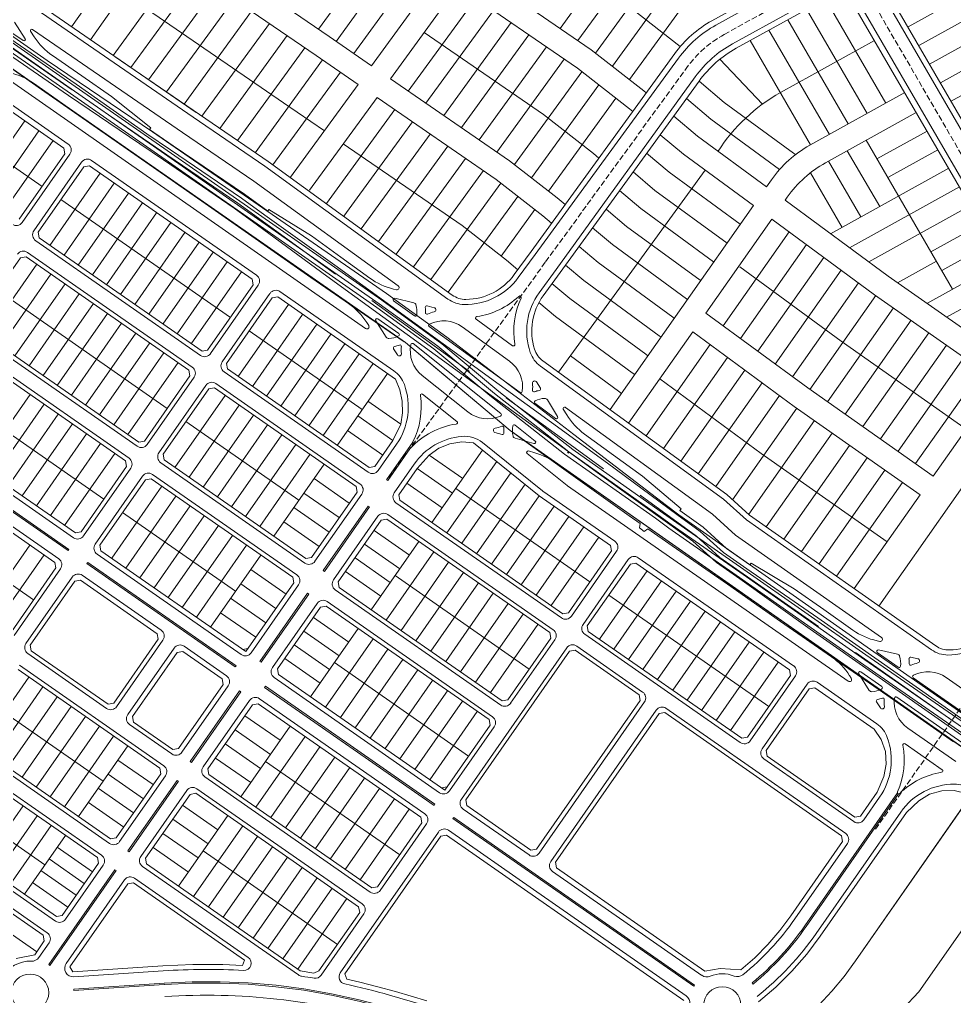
# Model space of a CAD drawing. Header units: metres. Extents: x 3557088 to 3598139, y 7314183 to 7334470.
# Drawn here: x 3575312 to 3575964, y 7324922 to 7325603 of the extents above; entities that cross this region are included whole.
import ezdxf

# ---------------------------------------------------------------- set-up
doc = ezdxf.new("R2010")
doc.units = ezdxf.units.M
doc.linetypes.add('JIS_02_4.0', pattern=[5.5, 4, -1.5])
doc.layers.add('Imagen', color=17, linetype='Continuous', lineweight=0)
doc.layers.add('Imagen_ZonaUrbanizable', color=17, linetype='Continuous', lineweight=0)
doc.layers.add('nuevo', color=7, linetype='Continuous', lineweight=15, true_color=0xf2f2f2)
picture_1 = doc.add_image_def('image1.jpg', size_in_pixel=(4800, 2360))
picture_2 = doc.add_image_def('image2.jpg', size_in_pixel=(4800, 2360))

# ---------------------------------------------------------------- blocks, each defined once
blk = doc.blocks.new('A$C1FCF2399')
at = {"layer": 'nuevo'}
for p, q in [((658.82, 548.32), (8.5, 1001.36)), ((420.69, 684), (337.84, 741.71)), ((423.66, 686.81), (344.24, 742.13)), ((631.07, 558.16), (375.63, 736.11)), ((399.63, 729.16), (420.08, 714.91)), ((405.52, 657.27), (326.75, 712.15)), ((358.49, 652.74), (393.47, 702.96)), ((368.34, 645.88), (403.32, 696.1)), ((378.19, 639.02), (413.17, 689.24)), ((420.69, 684), (421.4, 680.06)), ((389.65, 634.49), (421.4, 680.06)), ((391.64, 632.09), (424.9, 679.85)), ((554.94, 595.35), (440.07, 675.38)), ((399.84, 626.38), (433.11, 674.13)), ((402.78, 625.34), (434.53, 670.92)), ((438.46, 671.62), (434.53, 670.92)), ((551.98, 592.54), (438.46, 671.62)), ((411.01, 616.16), (445.99, 666.38)), ((420.85, 609.3), (455.83, 659.52)), ((536.81, 565.82), (418.65, 648.13)), ((430.7, 602.44), (465.68, 652.66)), ((440.55, 595.58), (475.53, 645.8)), ((450.39, 588.72), (485.37, 638.94)), ((460.24, 581.86), (495.22, 632.08)), ((402.78, 625.34), (403.48, 621.4)), ((517, 542.33), (403.48, 621.4)), ((470.08, 575.01), (505.07, 625.22)), ((515.96, 539.39), (401.09, 619.42)), ((479.93, 568.15), (514.91, 618.36)), ((358.65, 562), (390.4, 607.57)), ((394.34, 608.27), (390.4, 607.57)), ((507.85, 529.2), (394.34, 608.27)), ((510.24, 531.19), (395.37, 611.21)), ((489.78, 561.29), (524.76, 611.5)), ((366.88, 552.82), (401.86, 603.03)), ((499.62, 554.43), (534.61, 604.64)), ((376.72, 545.96), (411.71, 596.17)), ((509.47, 547.57), (544.45, 597.78)), ((386.57, 539.1), (421.55, 589.31)), ((520.93, 543.03), (552.68, 588.6)), ((522.92, 540.64), (556.19, 588.39)), ((551.98, 592.54), (552.68, 588.6)), ((598.76, 589.95), (619.16, 575.62)), ((492.68, 502.47), (374.52, 584.78)), ((396.42, 532.24), (431.4, 582.45)), ((531.13, 534.92), (564.39, 582.67)), ((534.06, 533.88), (565.81, 579.46)), ((569.75, 580.16), (565.81, 579.46)), ((651.94, 522.9), (569.75, 580.16)), ((650.68, 528.66), (571.35, 583.92)), ((406.26, 525.38), (441.25, 575.6)), ((542.29, 524.7), (577.27, 574.92)), ((416.11, 518.52), (451.09, 568.74)), ((552.14, 517.84), (587.12, 568.06)), ((425.96, 511.66), (460.94, 561.88)), ((561.98, 510.99), (596.97, 561.2)), ((631.82, 562.36), (633.19, 560.2)), ((645.46, 552.07), (638.13, 563.61)), ((639.55, 564.97), (654.2, 554.68)), ((471.83, 476.05), (356.96, 556.07)), ((472.87, 478.98), (359.35, 558.06)), ((435.8, 504.8), (470.78, 555.02)), ((628.71, 501.8), (549.94, 556.67)), ((571.83, 504.13), (606.81, 554.34)), ((466.12, 467.84), (351.24, 547.87)), ((445.65, 497.94), (480.63, 548.16)), ((581.68, 497.27), (616.66, 547.48)), ((731.89, 487.01), (658.82, 548.32)), ((664.17, 547.63), (725.29, 498.81)), ((463.72, 465.85), (350.21, 544.93)), ((455.5, 491.08), (490.48, 541.3)), ((517, 542.33), (520.93, 543.03)), ((591.52, 490.41), (626.5, 540.62)), ((653.27, 539.78), (650.52, 544.11)), ((465.34, 484.22), (500.32, 534.44)), ((534.06, 533.88), (534.77, 529.95)), ((601.37, 483.55), (636.35, 533.76)), ((476.8, 479.68), (508.55, 525.26)), ((508.55, 525.26), (507.85, 529.2)), ((632.89, 457.94), (532.37, 527.96)), ((633.51, 461.16), (534.77, 529.95)), ((611.22, 476.69), (646.2, 526.91)), ((670.46, 525.49), (702.3, 500.06)), ((448.55, 439.13), (330.4, 521.44)), ((478.79, 477.29), (511.49, 524.22)), ((487, 471.57), (519.69, 518.51)), ((627.17, 449.73), (526.65, 519.75)), ((362.14, 462.03), (397.12, 512.25)), ((489.93, 470.54), (521.68, 516.11)), ((498.16, 461.36), (533.15, 511.58)), ((525.62, 516.82), (521.68, 516.11)), ((624.36, 448.03), (525.62, 516.82)), ((670.81, 512.41), (694.7, 493.33)), ((371.98, 455.17), (406.96, 505.39)), ((508.01, 454.5), (542.99, 504.72)), ((655.54, 491.51), (632.65, 507.46)), ((381.83, 448.32), (416.81, 498.53)), ((517.86, 447.64), (552.84, 497.86)), ((427.42, 412.29), (312.54, 492.32)), ((428.74, 415.64), (315.22, 494.71)), ((391.67, 441.46), (426.66, 491.67)), ((584.58, 438.45), (505.81, 493.33)), ((527.7, 440.78), (562.68, 491)), ((650.12, 480.05), (625.51, 497.2)), ((650.12, 480.05), (655.54, 491.51)), ((735.26, 490.85), (749.24, 479.68)), ((423.63, 403.35), (305.47, 485.66)), ((424.2, 404.17), (306.04, 486.48)), ((401.52, 434.6), (436.5, 484.81)), ((537.55, 433.92), (572.53, 484.14)), ((642.98, 469.8), (618.36, 486.95)), ((721.21, 485.78), (726.15, 484.35)), ((1128.11, 209.23), (732.51, 486.58)), ((417.13, 397.52), (302.26, 477.55)), ((411.37, 427.74), (446.35, 477.95)), ((472.87, 478.98), (476.8, 479.68)), ((547.39, 427.06), (582.38, 477.28)), ((637.45, 461.86), (650.12, 480.05)), ((652.62, 477.52), (639.85, 459.18)), ((645.68, 452.68), (663.97, 478.95)), ((706.31, 478.46), (752.04, 441.61)), ((712.48, 478.62), (754.3, 444.92)), ((735.2, 481.74), (748.34, 477.94)), ((421.21, 420.88), (456.2, 471.09)), ((489.93, 470.54), (490.64, 466.6)), ((557.24, 420.2), (592.22, 470.42)), ((646.5, 452.11), (661.94, 474.28)), ((677.3, 422.85), (712.54, 473.44)), ((743.61, 471.06), (771.55, 448.75)), ((744.52, 472.8), (748.91, 471.53)), ((464.43, 461.91), (463.72, 465.85)), ((588.76, 394.59), (488.24, 464.61)), ((589.38, 397.81), (490.64, 466.6)), ((567.09, 413.34), (602.07, 463.56)), ((664.9, 463.66), (650.96, 443.64)), ((666.98, 460.51), (675.35, 469.91)), ((698.74, 453.62), (675.35, 469.91)), ((687.68, 415.62), (722.42, 465.48)), ((432.68, 416.34), (464.43, 461.91)), ((434.38, 413.54), (467.36, 460.88)), ((583.04, 386.39), (482.53, 456.41)), ((637.45, 461.86), (633.51, 461.16)), ((654.3, 442.32), (666.98, 460.51)), ((691.59, 443.36), (666.98, 460.51)), ((698.06, 408.39), (732.29, 457.52)), ((766.06, 462.45), (786.1, 448.3)), ((399.62, 368.89), (281.47, 451.2)), ((442.58, 407.82), (475.57, 455.16)), ((445.81, 407.19), (477.55, 452.77)), ((481.49, 453.47), (477.55, 452.77)), ((580.24, 384.68), (481.49, 453.47)), ((619.69, 436.37), (595.07, 453.52)), ((645.68, 452.68), (646.5, 452.11)), ((684.45, 433.11), (659.83, 450.26)), ((454.04, 398.01), (489.02, 448.23)), ((612.69, 426.33), (588.08, 443.47)), ((593.32, 398.52), (625.07, 444.09)), ((628.41, 442.77), (595.72, 395.84)), ((624.36, 448.03), (625.07, 444.09)), ((787.42, 381.48), (693.88, 446.65)), ((708.44, 401.16), (742.16, 449.57)), ((804.7, 409.79), (754.58, 444.71)), ((967.49, 312.24), (771.81, 448.55)), ((463.88, 391.15), (498.86, 441.37)), ((767.49, 356.37), (652.2, 436.68)), ((655.01, 438.38), (654.3, 442.32)), ((768.52, 359.3), (655.01, 438.38)), ((718.82, 393.93), (752.04, 441.61)), ((801.74, 406.99), (752.04, 441.61)), ((540.45, 375.11), (461.68, 429.98)), ((473.73, 384.3), (508.71, 434.51)), ((605.7, 416.28), (581.08, 433.43)), ((601.55, 389.34), (632.87, 434.3)), ((602.37, 388.77), (633.69, 433.73)), ((633.69, 433.73), (632.87, 434.3)), ((729.2, 386.7), (762.42, 434.38)), ((483.57, 377.44), (518.56, 427.65)), ((598.7, 406.24), (574.08, 423.39)), ((639.53, 427.23), (608.66, 382.92)), ((612, 381.6), (641.92, 424.55)), ((645.86, 425.25), (641.92, 424.55)), ((759.38, 346.18), (645.86, 425.25)), ((761.77, 348.16), (646.49, 428.48)), ((739.58, 379.47), (772.8, 427.15)), ((432.68, 416.34), (428.74, 415.64)), ((493.42, 370.58), (528.4, 420.79)), ((661.53, 400.2), (636.91, 417.35)), ((749.96, 372.24), (783.18, 419.92)), ((503.27, 363.72), (538.25, 413.93)), ((635, 362.13), (668.16, 409.72)), ((760.34, 365), (793.56, 412.69)), ((362.78, 357.99), (397.08, 407.22)), ((423.63, 403.35), (424.2, 404.17)), ((446.51, 403.26), (445.81, 407.19)), ((547.58, 332.85), (446.51, 403.26)), ((513.11, 356.86), (548.1, 407.07)), ((654.9, 390.69), (630.28, 407.83)), ((645.38, 354.9), (678.54, 402.49)), ((772.46, 360.01), (802.44, 403.05)), ((774.45, 357.61), (805.95, 402.83)), ((801.74, 406.99), (802.44, 403.05)), ((372.63, 351.13), (406.92, 400.37)), ((544.34, 330.84), (443.83, 400.86)), ((522.96, 350), (557.94, 400.22)), ((593.32, 398.52), (589.38, 397.81)), ((648.26, 381.17), (623.65, 398.32)), ((655.76, 347.67), (688.92, 395.26)), ((782.65, 351.9), (814.15, 397.12)), ((929.42, 322.91), (821.11, 398.36)), ((386.08, 344.2), (418.37, 390.56)), ((437.33, 395.03), (436.76, 394.21)), ((540.14, 322.18), (436.76, 394.21)), ((540.72, 323), (437.33, 395.03)), ((575.56, 373.02), (550.95, 390.17)), ((601.55, 389.34), (602.37, 388.77)), ((641.63, 371.65), (617.02, 388.8)), ((785.59, 350.86), (815.57, 393.9)), ((794.06, 341.51), (827.28, 389.19)), ((819.51, 394.61), (815.57, 393.9)), ((926.46, 320.1), (819.51, 394.61)), ((394.28, 338.48), (426.58, 384.84)), ((397.22, 337.45), (428.28, 382.04)), ((432.22, 382.74), (428.28, 382.04)), ((485.84, 345.39), (432.22, 382.74)), ((488.52, 347.79), (433.54, 386.09)), ((580.24, 384.68), (580.94, 380.75)), ((612.71, 377.66), (612, 381.6)), ((745.12, 320.76), (651.58, 385.93)), ((666.14, 340.44), (699.3, 388.03)), ((804.16, 334.48), (837.37, 382.16)), ((568.56, 362.98), (543.95, 380.13)), ((547.58, 332.85), (580.94, 380.75)), ((584.29, 379.43), (551.3, 332.08)), ((725.19, 295.65), (609.9, 375.96)), ((726.22, 298.59), (612.71, 377.66)), ((676.52, 333.21), (709.68, 380.8)), ((814.25, 327.45), (847.46, 375.13)), ((561.57, 352.94), (536.95, 370.09)), ((557.42, 325.99), (590.57, 373.58)), ((558.24, 325.42), (591.4, 373.01)), ((591.4, 373.01), (590.57, 373.58)), ((686.9, 325.98), (720.05, 373.57)), ((912.14, 294.6), (800.55, 372.34)), ((824.34, 320.42), (857.56, 368.1)), ((597.23, 366.51), (566.07, 321.79)), ((569.71, 320.88), (599.62, 363.83)), ((603.56, 364.53), (599.62, 363.83)), ((717.08, 285.46), (603.56, 364.53)), ((719.47, 287.45), (604.19, 367.76)), ((697.28, 318.75), (730.43, 366.34)), ((834.43, 313.39), (867.65, 361.07)), ((554.57, 342.89), (529.96, 360.04)), ((619.23, 339.49), (594.61, 356.63)), ((707.66, 311.52), (740.81, 359.11)), ((768.52, 359.3), (772.46, 360.01)), ((592.7, 301.41), (625.86, 349)), ((718.04, 304.29), (751.19, 351.88)), ((785.59, 350.86), (786.29, 346.93)), ((845.1, 305.96), (878.32, 353.64)), ((455.48, 296.87), (486.54, 341.46)), ((457.46, 294.47), (489.76, 340.83)), ((485.84, 345.39), (486.54, 341.46)), ((612.6, 329.97), (587.98, 347.12)), ((603.08, 294.18), (636.24, 341.77)), ((730.16, 299.29), (760.08, 342.24)), ((732.15, 296.9), (763.01, 341.2)), ((759.38, 346.18), (760.08, 342.24)), ((892.21, 269.49), (783.9, 344.94)), ((893.24, 272.42), (786.29, 346.93)), ((855.19, 298.93), (888.41, 346.61)), ((935.3, 343.62), (955.74, 329.35)), ((397.92, 333.51), (397.22, 337.45)), ((497.56, 335.4), (465.26, 289.04)), ((534.05, 316.07), (504.52, 336.65)), ((545.25, 334.47), (549.19, 335.17)), ((605.97, 320.45), (581.35, 337.6)), ((613.46, 286.95), (646.62, 334.54)), ((697.77, 230.05), (771.22, 335.49)), ((777.15, 333.8), (773.21, 333.09)), ((821.74, 302.73), (777.15, 333.8)), ((824.13, 304.72), (778.18, 336.73)), ((865.29, 291.9), (898.5, 339.58)), ((450.5, 293.23), (395.53, 331.52)), ((451.54, 296.16), (397.92, 333.51)), ((468.6, 287.72), (499.67, 332.31)), ((503.61, 333.01), (499.67, 332.31)), ((530.96, 313.95), (503.61, 333.01)), ((599.34, 310.93), (574.72, 328.08)), ((623.84, 279.72), (657, 327.31)), ((700.99, 229.43), (773.21, 333.09)), ((875.38, 284.87), (908.59, 332.55)), ((487.52, 251.59), (388.78, 320.38)), ((490.33, 253.3), (389.81, 323.32)), ((540.72, 323), (540.14, 322.18)), ((557.42, 325.99), (558.24, 325.42)), ((570.41, 316.94), (569.71, 320.88)), ((702.82, 260.05), (609.28, 325.21)), ((885.47, 277.83), (918.69, 325.52)), ((362.01, 265.91), (396.3, 315.14)), ((530.96, 313.95), (531.67, 310.02)), ((682.6, 234.52), (567.32, 314.83)), ((686.24, 236.25), (570.41, 316.94)), ((634.22, 272.49), (667.38, 320.08)), ((897.18, 273.13), (927.16, 316.16)), ((899.17, 270.73), (930.67, 315.95)), ((927.16, 316.16), (926.46, 320.1)), ((968.44, 316.12), (969.61, 314.27)), ((982.1, 305.87), (974.74, 317.39)), ((976.16, 318.75), (990.83, 308.5)), ((371.85, 259.05), (406.15, 308.28)), ((500.61, 265.43), (531.67, 310.02)), ((535.3, 309.11), (503, 262.75)), ((561.23, 308.71), (560.66, 307.89)), ((678.81, 225.58), (560.66, 307.89)), ((679.39, 226.4), (561.23, 308.71)), ((644.6, 265.26), (677.76, 312.85)), ((907.37, 265.01), (938.87, 310.23)), ((910.31, 263.98), (940.29, 307.02)), ((944.23, 307.72), (940.29, 307.02)), ((985.64, 278.87), (944.23, 307.72)), ((987.36, 282.55), (945.83, 311.48)), ((381.7, 252.19), (416, 301.42)), ((508.84, 256.25), (543.13, 305.48)), ((509.66, 255.68), (543.95, 304.91)), ((543.95, 304.91), (543.13, 305.48)), ((672.31, 219.75), (557.03, 300.06)), ((654.98, 258.03), (688.14, 305.62)), ((822.44, 298.8), (821.74, 302.73)), ((1001.29, 301.2), (1065.43, 256.41)), ((448.08, 242.51), (369.31, 297.38)), ((391.55, 245.33), (425.84, 294.56)), ((451.54, 296.16), (455.48, 296.87)), ((550.07, 298.82), (517.77, 252.46)), ((521.12, 251.14), (552.18, 295.73)), ((556.12, 296.43), (552.18, 295.73)), ((669.63, 217.35), (556.12, 296.43)), ((665.36, 250.8), (698.52, 298.39)), ((730.16, 299.29), (726.22, 298.59)), ((750.22, 195.13), (822.44, 298.8)), ((751.92, 192.32), (825.38, 297.76)), ((965.67, 206.12), (840.41, 293.38)), ((989.94, 293.6), (987.18, 297.92)), ((401.39, 238.47), (435.69, 287.7)), ((468.6, 287.72), (469.31, 283.78)), ((571.55, 271.05), (546.94, 288.2)), ((675.74, 243.57), (708.9, 291.16)), ((760.13, 186.61), (833.58, 292.05)), ((763.35, 185.98), (835.57, 289.65)), ((839.51, 290.36), (835.57, 289.65)), ((962.87, 204.42), (839.51, 290.36)), ((411.24, 231.61), (445.53, 280.84)), ((496.04, 261.5), (466.5, 282.08)), ((496.67, 264.72), (469.31, 283.78)), ((544.12, 231.67), (578.41, 280.9)), ((686.24, 236.25), (717.78, 281.52)), ((689.56, 235.77), (720.72, 280.48)), ((717.08, 285.46), (717.78, 281.52)), ((1008.99, 279.5), (1042.4, 256.17)), ((421.08, 224.75), (455.38, 273.99)), ((564.7, 261.21), (540.08, 278.36)), ((554.5, 224.44), (588.79, 273.67)), ((897.18, 273.13), (893.24, 272.42)), ((452.6, 199.14), (352.09, 269.16)), ((453.23, 202.36), (354.48, 271.15)), ((430.93, 217.89), (465.23, 267.13)), ((557.84, 251.36), (533.22, 268.51)), ((564.88, 217.21), (599.17, 266.44)), ((1007.06, 268.65), (1032.96, 250.57)), ((446.89, 190.94), (346.37, 260.96)), ((500.61, 265.43), (496.67, 264.72)), ((575.26, 209.98), (609.55, 259.21)), ((910.31, 263.98), (911.01, 260.04)), ((972.01, 217.55), (911.01, 260.04)), ((444.08, 189.23), (345.34, 258.02)), ((482.98, 240.13), (458.37, 257.28)), ((508.84, 256.25), (509.66, 255.68)), ((550.98, 241.51), (526.36, 258.66)), ((654.81, 191.12), (561.27, 256.28)), ((971.39, 214.33), (908.62, 258.05)), ((476.12, 230.29), (451.51, 247.43)), ((457.16, 203.07), (488.23, 247.66)), ((491.57, 246.34), (459.56, 200.39)), ((487.52, 251.59), (488.23, 247.66)), ((634.3, 165.19), (519.02, 245.5)), ((521.82, 247.2), (521.12, 251.14)), ((635.34, 168.12), (521.82, 247.2)), ((585.64, 202.74), (619.93, 251.98)), ((987.59, 234.97), (992.38, 245.77)), ((407.5, 184.25), (328.72, 239.13)), ((465.39, 193.89), (499.69, 243.12)), ((466.21, 193.32), (500.51, 242.55)), ((500.51, 242.55), (499.69, 243.12)), ((596.02, 195.51), (630.31, 244.75)), ((687.86, 238.57), (683.92, 237.87)), ((469.27, 220.44), (444.65, 237.59)), ((506.34, 236.05), (474.33, 190.1)), ((477.68, 188.78), (508.74, 233.37)), ((512.68, 234.07), (508.74, 233.37)), ((626.19, 154.99), (512.68, 234.07)), ((628.59, 156.98), (513.3, 237.29)), ((606.4, 188.28), (640.69, 237.51)), ((937.31, 141.79), (1001.79, 234.35)), ((1002.61, 233.77), (938.13, 141.22)), ((972.59, 117.21), (1052.68, 232.17)), ((975.95, 218.25), (987.59, 234.97)), ((363.67, 184.32), (392.25, 225.34)), ((462.41, 210.59), (437.79, 227.74)), ((528.11, 208.69), (503.5, 225.84)), ((616.78, 181.05), (651.07, 230.28)), ((679.39, 226.4), (678.81, 225.58)), ((701.69, 225.49), (700.99, 229.43)), ((746.28, 194.42), (701.69, 225.49)), ((978.35, 215.57), (989.33, 231.33)), ((1008.11, 220.68), (1016.58, 228.91)), ((373.51, 177.46), (402.09, 218.48)), ((500.68, 169.31), (534.97, 218.54)), ((627.16, 173.82), (661.45, 223.05)), ((744.96, 191.08), (699.01, 223.09)), ((945.1, 136.36), (1004.07, 221)), ((947.97, 134.36), (1008.11, 220.68)), ((975.95, 218.25), (972.01, 217.55)), ((414.88, 144.99), (314.36, 215.01)), ((415.5, 148.21), (316.76, 217)), ((383.36, 170.6), (411.94, 211.63)), ((521.25, 198.85), (496.64, 215.99)), ((511.06, 162.08), (545.35, 211.31)), ((639.27, 168.83), (670.34, 213.42)), ((641.26, 166.43), (673.56, 212.79)), ((669.63, 217.35), (670.34, 213.42)), ((691.94, 216.44), (692.51, 217.26)), ((859.75, 99.54), (691.94, 216.44)), ((860.32, 100.36), (692.51, 217.26)), ((409.16, 136.78), (308.64, 206.8)), ((393.21, 163.74), (421.79, 204.77)), ((514.39, 189), (489.78, 206.15)), ((613.39, 108.93), (681.76, 207.08)), ((687.4, 204.97), (683.47, 204.27)), ((852.89, 89.69), (687.4, 204.97)), ((748.01, 167.02), (688.72, 208.32)), ((962.87, 204.42), (963.57, 200.48)), ((406.35, 135.08), (307.61, 203.87)), ((457.16, 203.07), (453.23, 202.36)), ((521.44, 154.85), (555.73, 204.08)), ((616.49, 108.13), (683.47, 204.27)), ((927.46, 148.65), (963.57, 200.48)), ((930.33, 146.65), (966.92, 199.16)), ((440.69, 179.41), (416.07, 196.56)), ((465.39, 193.89), (466.21, 193.32)), ((507.54, 179.15), (482.92, 196.3)), ((611.36, 128.76), (517.82, 193.92)), ((531.82, 147.62), (566.11, 196.85)), ((750.22, 195.13), (746.28, 194.42)), ((434.97, 171.21), (410.35, 188.36)), ((419.44, 148.91), (444.78, 185.3)), ((448.13, 183.98), (421.84, 146.23)), ((444.08, 189.23), (444.78, 185.3)), ((478.38, 184.84), (477.68, 188.78)), ((585.49, 110.22), (478.38, 184.84)), ((542.19, 140.38), (576.49, 189.62)), ((764.05, 182.05), (763.35, 185.98)), ((429.25, 163), (404.64, 180.15)), ((410.21, 114.67), (456.25, 180.76)), ((411.03, 114.1), (457.07, 180.19)), ((457.07, 180.19), (456.25, 180.76)), ((584.3, 107.4), (475.58, 183.14)), ((552.57, 133.15), (586.87, 182.39)), ((865.42, 107.16), (761.37, 179.65)), ((867.49, 109.99), (764.05, 182.05)), ((423.54, 154.8), (398.92, 171.94)), ((462.9, 173.69), (422.39, 115.53)), ((424.92, 113.05), (465.3, 171.01)), ((469.24, 171.71), (465.3, 171.01)), ((546.59, 117.82), (469.24, 171.71)), ((549.16, 119.69), (469.86, 174.93)), ((562.95, 125.92), (597.25, 175.15)), ((573.33, 118.69), (607.63, 167.92)), ((639.27, 168.83), (635.34, 168.12)), ((854.58, 92.78), (748.01, 167.02)), ((583.71, 111.46), (618.01, 160.69)), ((598.54, 110.35), (626.9, 151.06)), ((600.06, 107.28), (629.83, 150.02)), ((626.19, 154.99), (626.9, 151.06)), ((419.44, 148.91), (415.5, 148.21)), ((927.46, 148.65), (919.76, 138.36)), ((401.82, 123.62), (377.2, 140.76)), ((919.76, 138.36), (911.37, 128.62)), ((400.36, 121.53), (407.06, 131.14)), ((410.4, 129.82), (403.28, 119.59)), ((406.35, 135.08), (407.06, 131.14)), ((911.37, 128.62), (902.33, 119.48)), ((400.36, 121.53), (387.56, 118.92)), ((546.59, 117.82), (545.31, 114.03)), ((902.33, 119.48), (892.69, 110.99)), ((410.21, 114.67), (411.03, 114.1)), ((426.89, 109.57), (424.92, 113.05)), ((489.71, 113.77), (426.89, 109.57)), ((489.95, 110.28), (427.71, 106.11)), ((510.64, 114.69), (489.71, 113.77)), ((531.59, 114.67), (510.64, 114.69)), ((545.31, 114.03), (531.59, 114.67)), ((594.86, 108.77), (585.49, 110.22)), ((598.54, 110.35), (594.86, 108.77)), ((867.49, 109.99), (878.19, 111.9)), ((892.69, 110.99), (878.19, 111.9)), ((616.49, 108.13), (617.94, 104.4)), ((627.1, 102.37), (617.94, 104.4)), ((639.55, 99.24), (627.1, 102.37)), ((490.51, 101.8), (427.69, 97.59)), ((427.69, 97.59), (427.76, 96.6)), ((490.58, 100.8), (427.76, 96.6)), ((651.79, 95.81), (639.55, 99.24)), ((651.79, 95.81), (673.78, 89.47)), ((859.75, 99.54), (860.32, 100.36)), ((901.1, 101.07), (900.45, 101.84)), ((647.75, 93.33), (720.69, 72.3))]:
    blk.add_line(p, q, dxfattribs=at)
for points in [[(1136.9, 221.87), (979.62, 330.53), (894.67, 390.1), (845.75, 424.36), (836.39, 430.88), (775.53, 473.78), (723.88, 514.2), (684.19, 547.5), (642.39, 577.83), (490.37, 683.96), (412.48, 738.05), (348.21, 783.05), (257.97, 845.17), (131.85, 933.06), (92.08, 960.77), (57.68, 985.11), (30.9, 1003.58)], [(1134.94, 219.06), (978.97, 327.13), (892.01, 388.19), (844.09, 421.61), (834.72, 428.37), (772.64, 472.19), (720.8, 512.81), (681.38, 545.8), (640.6, 575.3), (490.8, 679.94), (407.41, 738.05), (347.44, 779.92), (280.26, 826.39), (256.4, 842.91), (129.07, 931.62), (91.91, 957.54), (54.68, 982.84)], [(1040.93, 270.03), (994.25, 302.5), (920.3, 353.87), (883.28, 379.81), (844.69, 406.7), (827.69, 418.54), (825.22, 416.69), (821.91, 419.11), (822.5, 422.24), (814.7, 427.61), (770.84, 458.99), (734.33, 485.31), (732.51, 486.58), (731.89, 487.01), (702.74, 511.5), (679.81, 530.78), (658.82, 548.32), (658.01, 548.96), (592.92, 593.73), (519.13, 645.41), (405.21, 724.84), (341.36, 769.45)], [(1132.98, 216.25), (978.32, 323.73), (889.35, 386.29), (842.43, 418.85), (833.05, 425.87), (769.75, 470.6), (717.72, 511.43), (678.57, 544.11), (638.82, 572.76), (491.23, 675.93), (402.34, 738.05), (346.67, 776.78), (278.66, 824.06), (126.28, 930.19), (91.74, 954.31), (51.67, 980.57)], [(49.52, 972.78), (658.82, 548.32), (731.89, 487.01), (1066.69, 252.29), (972.59, 117.21), (964.65, 106.46), (956.13, 96.16), (947.06, 86.34)], [(1139.33, 225.36), (983.05, 334.32), (898.55, 393.59), (849.4, 428.37), (840.81, 434.85), (776.27, 484.27), (730.77, 519.25), (687.64, 552.19), (645.69, 582.6), (482.57, 695.27), (409.12, 745.14), (350.71, 785.78), (244.54, 859.64), (135.32, 935.72)], [(655.54, 491.51), (656.81, 499.48), (656.62, 507.54), (654.98, 515.43), (651.94, 522.9)], [(675.35, 469.91), (682.13, 474.7), (689.83, 477.82), (698.03, 479.09), (706.31, 478.46)], [(384.09, 346.59), (380.15, 345.89), (266.64, 424.97), (265.93, 428.91), (297, 473.5), (300.93, 474.2), (414.45, 395.12), (415.15, 391.19), (384.09, 346.59)], [(992.38, 245.77), (993.98, 254.42), (993.34, 263.2), (990.5, 271.53), (985.64, 278.87)], [(1016.58, 228.91), (1024.15, 233.41), (1032.6, 235.85), (1041.4, 236.07), (1049.97, 234.06)], [(904.92, 88.74), (917.01, 99), (928.2, 110.01), (938.53, 121.82), (947.97, 134.36)], [(927.35, 68.29), (937.45, 77.04), (947.06, 86.34), (956.13, 96.16), (964.65, 106.46), (972.59, 117.21)], [(490.79, 101.81), (510.06, 102.68), (529.63, 102.71), (549.18, 101.9), (568.68, 100.23), (588.09, 97.72), (607.37, 94.37), (626.48, 90.18), (645.26, 85.2), (670.45, 77.94)], [(490.84, 100.81), (510.08, 101.68), (529.61, 101.71), (549.12, 100.9), (568.57, 99.24), (587.94, 96.73), (607.17, 93.38), (626.25, 89.21), (645, 84.24), (670.17, 76.98)]]:
    blk.add_lwpolyline(points, dxfattribs=at)
for centre in [(397.15, 95.05), (879.68, 86.26)]:
    blk.add_circle(centre, 13, dxfattribs=at)
for centre, radius, start, end in [((372.76, 690.59), 47, 55.13776, 77.63776), ((420.8, 682.7), 5, 325.13776, 55.13776), ((437.21, 671.27), 5, 55.13776, 145.13776), ((387.53, 634.95), 5, 235.13776, 325.13776), ((403.94, 623.52), 5, 145.13776, 235.13776), ((392.51, 607.11), 5, 55.13776, 145.13776), ((552.09, 591.25), 5, 325.13776, 55.13776), ((568.5, 579.82), 5, 55.13776, 145.13776), ((592.15, 537.16), 47, 32.41918, 54.91918), ((631.93, 559.39), 1.5, 235.13776, 32.41918), ((638.98, 564.15), 1, 54.91918, 212.41918), ((647.15, 553.14), 2, 212.41918, 272.99511), ((646.37, 568.12), 17, 272.99511, 296.96599), ((653.62, 553.86), 1, 296.96599, 54.91918), ((651.36, 544.65), 1, 102.01073, 212.41918), ((646.37, 568.12), 23, 282.01073, 290.91866), ((654.93, 545.71), 1, 356.26437, 110.91866), ((685, 543.74), 29.12, 176.26437, 185.92061), ((684.27, 542.77), 22.12, 168.87159, 231.38517), ((663.54, 546.85), 1, 51.38517, 168.87159), ((518.82, 543.49), 5, 235.13776, 325.13776), ((654.53, 540.58), 1.5, 212.41918, 5.92061), ((535.23, 532.06), 5, 145.13776, 235.13776), ((507.39, 527.08), 5, 325.13776, 55.13776), ((639.25, 512.25), 20, 20.00445, 55.13776), ((523.8, 515.65), 5, 55.13776, 145.13776), ((615.29, 503.52), 45.5, 325.13776, 20.00445), ((615.29, 503.52), 54.5, 333.50885, 8.39312), ((670.19, 511.63), 1, 51.38517, 188.39312), ((716.11, 517.34), 22.12, 231.38517, 293.89874), ((724.67, 498.03), 1, 293.89874, 51.38517), ((702.24, 437.65), 54.5, 98.46076, 136.98723), ((694.07, 492.55), 1, 278.46076, 51.38517), ((734.63, 490.07), 1, 51.38517, 169.33835), ((721.63, 487.22), 1.5, 100.38374, 253.88517), ((716.11, 517.34), 29.12, 280.38374, 290.03998), ((726.43, 489.04), 1, 355.38569, 110.03998), ((726.42, 485.31), 1, 253.88517, 4.29361), ((750.36, 487.11), 23, 175.38569, 184.29361), ((750.36, 487.11), 17, 169.33835, 193.30923), ((474.69, 480.15), 5, 235.13776, 325.13776), ((664.96, 478.77), 1, 153.50885, 312.20107), ((702.24, 437.65), 45.5, 95.18765, 145.13776), ((699.93, 463.05), 20, 51.13431, 95.18765), ((735.76, 483.66), 2, 193.30923, 253.88517), ((748.62, 478.9), 1, 253.88517, 51.38517), ((491.1, 468.72), 5, 145.13776, 235.13776), ((666.04, 471.42), 5, 136.98723, 145.13776), ((744.24, 471.84), 1, 73.88517, 231.38517), ((735.86, 426.38), 47, 51.46546, 73.88517), ((784.21, 487.59), 20, 231.38517, 234.76981), ((463.26, 463.74), 5, 325.13776, 55.13776), ((479.67, 452.31), 5, 55.13776, 145.13776), ((635.74, 462.04), 5, 235.13776, 325.13776), ((777.6, 478.79), 20, 231.46546, 234.76981), ((624.31, 445.63), 5, 325.13776, 55.13776), ((655.06, 440.78), 5, 145.13776, 235.13776), ((757.44, 448.81), 5, 231.13431, 235.13776), ((774.67, 452.66), 5, 231.38517, 235.13776), ((643.63, 424.37), 5, 55.13776, 145.13776), ((430.28, 416.39), 5, 235.13776, 325.13776), ((801.85, 405.69), 5, 325.13776, 55.13776), ((446.69, 404.96), 5, 145.13776, 235.13776), ((414.27, 393.42), 5, 325.13776, 55.13776), ((591.62, 398.69), 5, 235.13776, 325.13776), ((818.26, 394.26), 5, 55.13776, 145.13776), ((430.68, 381.99), 5, 55.13776, 145.13776), ((580.18, 382.28), 5, 325.13776, 55.13776), ((612.76, 380.06), 5, 145.13776, 235.13776), ((601.33, 363.65), 5, 55.13776, 145.13776), ((770.34, 360.47), 5, 235.13776, 325.13776), ((485.66, 343.69), 5, 325.13776, 55.13776), ((758.91, 344.06), 5, 325.13776, 55.13776), ((786.75, 349.04), 5, 145.13776, 235.13776), ((398.39, 335.63), 5, 145.13776, 235.13776), ((501.66, 332.54), 5, 55.13776, 145.13776), ((775.32, 332.63), 5, 55.13776, 145.13776), ((547.2, 334.94), 5, 235.13776, 325.13776), ((928.83, 290.81), 47, 32.57387, 55.07387), ((570.18, 318.93), 5, 145.13776, 235.13776), ((926.57, 318.81), 5, 325.13776, 55.13776), ((531.2, 311.96), 5, 325.13776, 55.13776), ((968.35, 313.47), 1.5, 235.13776, 32.57387), ((975.59, 317.93), 1, 55.07387, 212.57387), ((942.98, 307.38), 5, 55.13776, 145.13776), ((982.96, 321.92), 17, 273.1498, 297.12068), ((990.26, 307.68), 1, 297.12068, 55.07387), ((554.17, 295.96), 5, 55.13776, 145.13776), ((821.27, 300.62), 5, 325.13776, 55.13776), ((983.79, 306.94), 2, 212.57387, 273.1498), ((982.96, 321.92), 23, 282.16542, 291.07335), ((991.59, 299.53), 1, 356.41906, 111.07335), ((1021.66, 297.64), 22.12, 172.56029, 235.07387), ((1000.71, 300.38), 1, 55.07387, 172.56029), ((453.36, 297.33), 5, 235.13776, 325.13776), ((728.05, 299.75), 5, 235.13776, 325.13776), ((837.68, 289.19), 5, 57.0325, 145.13776), ((988.02, 298.46), 1, 102.16542, 212.57387), ((991.21, 294.4), 1.5, 212.57387, 6.0753), ((1021.66, 297.64), 29.12, 176.41906, 186.0753), ((469.36, 286.18), 5, 145.13776, 235.13776), ((716.61, 283.34), 5, 325.13776, 55.13776), ((975.93, 266.14), 20, 20.19173, 55.13776), ((951.99, 257.34), 45.5, 325.13776, 20.19173), ((895.06, 273.59), 5, 235.13776, 325.13776), ((951.99, 257.34), 54.5, 336.00218, 10.90019), ((1006.49, 267.83), 1, 55.07387, 190.90019), ((498.9, 265.6), 5, 235.13776, 325.13776), ((911.48, 262.16), 5, 145.13776, 235.13776), ((487.47, 249.19), 5, 325.13776, 55.13776), ((521.88, 249.6), 5, 145.13776, 235.13776), ((1041.4, 194.99), 54.5, 99.34723, 134.21636), ((1032.39, 249.75), 1, 279.34723, 55.07387), ((1041.4, 194.99), 45.5, 89.87059, 145.13776), ((1041.46, 220.49), 20, 55.13776, 89.87059), ((510.44, 233.19), 5, 55.13776, 145.13776), ((685.46, 238.62), 5, 235.13776, 325.13776), ((1002.7, 234.77), 1, 156.00218, 314.21636), ((701.87, 227.19), 5, 145.13776, 235.13776), ((669.46, 215.65), 5, 325.13776, 55.13776), ((974.25, 218.43), 5, 235.13776, 325.13776), ((685.87, 204.22), 5, 55.13776, 145.13776), ((962.81, 202.02), 5, 325.13776, 55.13776), ((455.46, 203.24), 5, 235.13776, 325.13776), ((444.03, 186.83), 5, 325.13776, 55.13776), ((747.82, 195.18), 5, 235.13776, 325.13776), ((478.43, 187.24), 5, 145.13776, 235.13776), ((764.23, 183.75), 5, 145.13776, 235.13776), ((467, 170.83), 5, 55.13776, 145.13776), ((637.16, 169.29), 5, 235.13776, 325.13776), ((625.73, 152.88), 5, 325.13776, 55.13776), ((417.73, 149.09), 5, 235.13776, 325.13776), ((773.61, 255.82), 191, 309.07457, 325.13776), ((406.3, 132.68), 5, 325.13776, 55.13776), ((773.61, 255.82), 199.5, 309.4789, 325.13776), ((773.61, 255.82), 200.5, 309.48312, 325.13776), ((773.61, 255.82), 209, 308.57457, 325.13776), ((397.15, 95.05), 22, 87.53013, 151.43466), ((398.36, 123.02), 6, 267.53013, 325.13776), ((546.3, 115.59), 5, 266.82266, 55.13776), ((427.31, 112.1), 6, 145.13776, 273.82703), ((520.58, -347.7), 459, 86.82266, 93.82703), ((587.16, 111.5), 5, 235.13776, 261.75071), ((520.58, -347.7), 459, 80.65133, 81.75071), ((595.95, 110.14), 5, 260.65133, 325.13776), ((617.49, 106.07), 5, 145.13776, 257.94433), ((868.85, 112.09), 6, 235.13776, 292.7454), ((879.68, 86.26), 22, 67.87477, 112.7454), ((890.22, 112.2), 6, 247.87477, 309.07457), ((520.58, -347.7), 459, 73.91504, 77.94433), ((520.58, -347.7), 441, 73.49986, 93.82703), ((851.15, 87.86), 6, 294.7795, 55.13776)]:
    blk.add_arc(centre, radius, start, end, dxfattribs=at)

msp = doc.modelspace()

# ---------------------------------------------------------------- linework, layer by layer
at = {"layer": 'nuevo', "linetype": 'JIS_02_4.0'}
for p, q in [((3575665.49, 7326031), (3576084.32, 7325309.73)), ((3575803.08, 7325592.9), (3576248.36, 7325839.67)), ((3575678.59, 7325434.27), (3575777.13, 7325569.94)), ((3575569.4, 7325283.95), (3575678.59, 7325434.27)), ((3575908.51, 7325038.69), (3576015.24, 7325190.77))]:
    msp.add_line(p, q, dxfattribs=at)
at = {"layer": 'nuevo'}
for p, q in [((3575348.18, 7325598.22), (3575449.89, 7325743.18)), ((3575167.03, 7325718.38), (3575432.85, 7325535.22)), ((3575520.24, 7325596.58), (3575567.28, 7325661.33)), ((3575688.72, 7325597.11), (3575735.75, 7325661.85)), ((3575361.32, 7325589.16), (3575407.29, 7325654.64)), ((3575701.07, 7325588.59), (3575748.1, 7325653.34)), ((3575532.61, 7325588.08), (3575579.64, 7325652.83)), ((3575377.15, 7325578.24), (3575424.18, 7325642.99)), ((3575544.97, 7325579.57), (3575592, 7325644.32)), ((3575713.3, 7325579.9), (3575760.34, 7325644.66)), ((3575389.53, 7325569.76), (3575436.56, 7325634.51)), ((3575557.32, 7325571.06), (3575604.35, 7325635.8)), ((3575725.14, 7325570.68), (3575772.18, 7325635.44)), ((3575401.91, 7325561.28), (3575448.94, 7325626.03)), ((3575570.5, 7325561.98), (3575617.53, 7325626.72)), ((3575736.98, 7325561.45), (3575784.02, 7325626.22)), ((3575414.28, 7325552.8), (3575461.32, 7325617.55)), ((3575582.86, 7325553.46), (3575629.89, 7325618.21)), ((3575426.66, 7325544.32), (3575473.7, 7325609.07)), ((3575595.22, 7325544.95), (3575642.24, 7325609.7)), ((3575299.68, 7325598.75), (3575314.41, 7325588.59)), ((3575308.39, 7325601.44), (3575315.82, 7325589.96)), ((3575439.04, 7325535.84), (3575486.08, 7325600.59)), ((3575607.57, 7325536.44), (3575654.6, 7325601.18)), ((3575319.64, 7325595.11), (3575322.12, 7325591.27)), ((3575321.04, 7325596.47), (3575425.48, 7325524.51)), ((3575451.42, 7325527.36), (3575498.46, 7325592.11)), ((3575619.93, 7325527.92), (3575666.96, 7325592.67)), ((3575842.41, 7325552.38), (3575907.89, 7325588.67)), ((3575334.9, 7325578.12), (3575355.43, 7325563.98)), ((3575463.8, 7325518.88), (3575510.84, 7325583.63)), ((3575632.28, 7325519.41), (3575679.31, 7325584.16)), ((3575668.48, 7325441.62), (3575768.64, 7325579.53)), ((3575476.18, 7325510.39), (3575523.21, 7325575.13)), ((3575644.64, 7325510.9), (3575691.67, 7325575.64)), ((3575671.31, 7325439.56), (3575771.33, 7325576.44)), ((3575800.14, 7325575.62), (3575829.73, 7325544.3)), ((3575488.59, 7325501.95), (3575535.56, 7325566.62)), ((3575656.85, 7325502.18), (3575703.89, 7325566.95)), ((3575321.57, 7325558.77), (3575342.09, 7325544.63)), ((3575500.89, 7325493.36), (3575547.92, 7325558.11)), ((3575668.69, 7325492.96), (3575715.73, 7325557.72)), ((3575685.87, 7325428.98), (3575782.9, 7325563.41)), ((3575688.7, 7325426.93), (3575785.61, 7325560.35)), ((3575862.77, 7325515.65), (3575928.98, 7325552.34)), ((3575514.07, 7325484.28), (3575561.1, 7325549.03)), ((3575680.53, 7325483.74), (3575727.57, 7325548.5)), ((3575525.81, 7325474.92), (3575573.45, 7325540.51)), ((3575873.75, 7325503.44), (3575937.02, 7325538.5)), ((3575432.85, 7325535.22), (3575482.94, 7325501.11)), ((3575537.95, 7325466.11), (3575585.81, 7325532)), ((3575475.3, 7325490.6), (3575425.48, 7325524.51)), ((3575909.56, 7325506.14), (3575944.55, 7325525.53)), ((3575550.08, 7325457.29), (3575598.16, 7325523.49)), ((3575466.64, 7325478.66), (3575417.11, 7325512.37)), ((3575419.09, 7325515.25), (3575468.69, 7325481.49)), ((3575562.22, 7325448.48), (3575610.52, 7325514.97)), ((3575917.09, 7325493.16), (3575952.09, 7325512.56)), ((3575461.64, 7325471.78), (3575412.28, 7325505.37)), ((3575485.3, 7325504.35), (3575613.57, 7325411.18)), ((3575574.36, 7325439.66), (3575622.88, 7325506.46)), ((3575482.94, 7325501.11), (3575610.53, 7325408.44)), ((3575586.49, 7325430.85), (3575635.23, 7325497.95)), ((3575877.24, 7325453.92), (3575959.62, 7325499.58)), ((3575575.88, 7325417.54), (3575475.3, 7325490.6)), ((3575832.64, 7325486.74), (3575836.06, 7325491.63)), ((3575598.63, 7325422.03), (3575647.44, 7325489.23)), ((3575890.53, 7325444.14), (3575967.16, 7325486.61)), ((3575610.77, 7325413.21), (3575659.28, 7325480.01)), ((3575845.53, 7325477.26), (3575847.04, 7325479.42)), ((3575647.6, 7325438.4), (3575671.12, 7325470.78)), ((3575723.56, 7325331.29), (3575823.44, 7325473.64)), ((3575903.82, 7325434.36), (3575974.69, 7325473.63)), ((3575790.37, 7325398.66), (3575836.33, 7325464.16)), ((3575947.23, 7325441.27), (3575982.22, 7325460.66)), ((3575802.46, 7325389.76), (3575848.42, 7325455.27)), ((3575814.54, 7325380.87), (3575860.5, 7325446.37)), ((3575954.76, 7325428.29), (3575989.76, 7325447.68)), ((3575535.83, 7325437.67), (3575556, 7325423.02)), ((3575656.72, 7325425.44), (3575668.48, 7325441.62)), ((3575659.55, 7325423.38), (3575671.31, 7325439.56)), ((3575826.62, 7325371.98), (3575872.59, 7325437.48)), ((3575674.12, 7325412.8), (3575685.87, 7325428.98)), ((3575838.71, 7325363.08), (3575884.67, 7325428.59)), ((3575923.93, 7325419.78), (3575951, 7325434.78)), ((3575944.42, 7325405.41), (3575997.29, 7325434.71)), ((3575676.95, 7325410.75), (3575688.7, 7325426.93)), ((3575958.07, 7325395.83), (3576004.82, 7325421.74)), ((3575572.65, 7325415.35), (3575574.65, 7325414.87)), ((3575850.79, 7325354.19), (3575896.75, 7325419.69)), ((3575586.81, 7325405.78), (3575573.51, 7325408.97)), ((3575862.9, 7325345.33), (3575908.85, 7325410.82)), ((3575572.69, 7325407.19), (3575587.17, 7325396.67)), ((3575600.97, 7325402.38), (3575595.98, 7325403.58)), ((3575875.18, 7325336.71), (3575921.13, 7325402.2)), ((3575630.16, 7325394.34), (3575655.59, 7325375.87)), ((3575597.49, 7325389.18), (3575660.79, 7325343.2)), ((3575620.51, 7325388.99), (3575653.48, 7325365.04)), ((3575887.46, 7325328.1), (3575933.41, 7325393.59)), ((3575736.5, 7325321.88), (3575781.18, 7325385.55)), ((3575899.74, 7325319.48), (3575945.69, 7325384.97)), ((3575748.64, 7325313.07), (3575793.26, 7325376.66)), ((3575912.02, 7325310.87), (3575957.97, 7325376.35)), ((3575760.78, 7325304.25), (3575805.35, 7325367.77)), ((3575924.3, 7325302.25), (3575970.25, 7325367.74)), ((3575675.07, 7325361.56), (3575802.66, 7325268.89)), ((3575772.92, 7325295.43), (3575817.43, 7325358.87)), ((3575910.9, 7325194.37), (3576022.88, 7325353.96)), ((3575936.57, 7325293.64), (3575982.52, 7325359.12)), ((3575672.27, 7325350.59), (3575674.95, 7325346.22)), ((3575785.06, 7325286.62), (3575829.52, 7325349.98)), ((3575948.85, 7325285.02), (3575994.8, 7325350.51)), ((3575797.19, 7325277.8), (3575841.6, 7325341.09)), ((3575671.1, 7325335.71), (3575685.58, 7325325.19)), ((3575679.88, 7325338.18), (3575687.02, 7325326.52)), ((3575692.4, 7325332.9), (3575795.02, 7325258.37)), ((3575690.96, 7325331.57), (3575693.35, 7325327.68)), ((3575808.99, 7325268.5), (3575853.71, 7325332.23)), ((3575820.17, 7325258.31), (3575865.99, 7325323.62)), ((3575705.8, 7325314.21), (3575725.97, 7325299.56)), ((3575832.38, 7325249.6), (3575878.27, 7325315)), ((3575844.66, 7325240.98), (3575890.55, 7325306.39)), ((3575856.93, 7325232.37), (3575902.83, 7325297.77)), ((3575869.21, 7325223.75), (3575915.11, 7325289.15)), ((3575881.49, 7325215.13), (3575927.38, 7325280.54)), ((3575805.01, 7325272.13), (3575820.84, 7325257.7)), ((3575893.77, 7325206.51), (3575939.66, 7325271.92)), ((3575818.54, 7325254.43), (3575802.66, 7325268.89)), ((3575811.07, 7325243.78), (3575795.02, 7325258.37)), ((3575818.54, 7325254.43), (3575947.61, 7325163.84)), ((3575820.84, 7325257.7), (3575950.61, 7325166.62)), ((3575802.6, 7325231.71), (3575786.35, 7325246.44)), ((3575804.61, 7325234.58), (3575788.41, 7325249.27)), ((3575781.35, 7325239.56), (3575797.71, 7325224.75)), ((3575912.82, 7325172.37), (3575811.07, 7325243.78)), ((3575872.45, 7325191.85), (3575892.85, 7325177.53)), ((3575909.63, 7325170.13), (3575911.63, 7325169.68)), ((3575923.94, 7325160.79), (3575910.59, 7325163.76)), ((3575909.8, 7325161.97), (3575924.45, 7325151.69)), ((3575938.15, 7325157.62), (3575933.14, 7325158.74)), ((3575934.88, 7325144.36), (3575998.92, 7325099.42)), ((3575957.91, 7325144.54), (3575991.26, 7325121.13))]:
    msp.add_line(p, q, dxfattribs=at)
at = {"layer": 'nuevo', "linetype": 'JIS_02_4.0', "ltscale": 21}
for p, q in [((3575089.31, 7325733.07), (3575414.7, 7325508.87)), ((3575414.7, 7325508.87), (3575464.14, 7325475.22)), ((3575464.14, 7325475.22), (3575783.85, 7325243)), ((3575800.16, 7325228.23), (3575783.85, 7325243)), ((3575800.16, 7325228.23), (3576123.59, 7325001.23))]:
    msp.add_line(p, q, dxfattribs=at)
at = {"layer": 'nuevo'}
for points in [[(3575797.28, 7325599.4), (3575879.75, 7325645.1), (3575658.98, 7326025.29)], [(3575794.59, 7325602.48), (3575874.24, 7325646.62), (3575657.34, 7326020.15)], [(3576087.74, 7325320.77), (3575903.16, 7325638.64), (3576243.57, 7325827.3)], [(3576090.5, 7325323.98), (3575908.67, 7325637.12), (3576241.25, 7325821.44)], [(3575091.72, 7325736.57), (3575108.19, 7325725.23), (3575157.94, 7325691.55), (3575351.45, 7325558.21), (3575400.64, 7325523.72), (3575417.11, 7325512.37)], [(3575086.9, 7325729.57), (3575103.37, 7325718.23), (3575152.55, 7325683.73), (3575346.06, 7325550.39), (3575395.82, 7325516.72), (3575412.28, 7325505.37)], [(3575435.12, 7325538.51), (3575169.32, 7325721.66)], [(3575650.45, 7325672.05), (3575733.96, 7325614.51), (3575772.39, 7325584.58)], [(3575432.63, 7325656.59), (3575527.67, 7325591.49), (3575557.32, 7325571.06)], [(3575423.59, 7325643.39), (3575518.61, 7325578.3), (3575547.92, 7325558.11)], [(3575626.94, 7325639.67), (3575710.3, 7325582.24), (3575747.18, 7325553.51), (3575748.77, 7325552.16)], [(3575931.27, 7325598.2), (3576001.25, 7325636.98)], [(3575617.53, 7325626.72), (3575700.83, 7325569.33), (3575737.1, 7325541.08), (3575739.34, 7325539.18)], [(3576073.03, 7325312.23), (3575888.28, 7325630.4), (3575808.84, 7325586.37)], [(3576068.88, 7325311.43), (3575886.79, 7325625), (3575811.56, 7325583.3)], [(3575938.8, 7325585.22), (3576008.79, 7325624.01)], [(3575915.86, 7325545.07), (3575873.67, 7325617.73)], [(3575401.19, 7325610.25), (3575495.96, 7325545.33), (3575524.4, 7325525.73)], [(3575902.74, 7325537.8), (3575860.55, 7325610.45)], [(3575946.33, 7325572.25), (3576016.32, 7325611.04)], [(3575889.62, 7325530.53), (3575847.43, 7325603.18)], [(3575594.02, 7325594.35), (3575677.18, 7325537.05), (3575711.89, 7325510.01), (3575715.77, 7325506.73)], [(3575876.49, 7325523.25), (3575834.3, 7325595.91)], [(3575953.87, 7325559.27), (3576023.86, 7325598.06)], [(3575863.37, 7325515.98), (3575821.18, 7325588.64)], [(3575961.4, 7325546.3), (3576031.39, 7325585.09)], [(3575378.48, 7325577.32), (3575473.31, 7325512.36), (3575485.3, 7325504.35)], [(3575355.43, 7325563.98), (3575376.07, 7325549.75), (3575403.48, 7325527.83), (3575402.62, 7325526.6), (3575419.09, 7325515.25)], [(3575570.5, 7325561.98), (3575653.52, 7325504.78), (3575686.69, 7325478.94), (3575692.2, 7325474.28)], [(3575785.6, 7325560.33), (3575803.11, 7325545.54), (3575851.34, 7325510.23), (3575852.83, 7325509.13)], [(3575561.1, 7325549.03), (3575644.05, 7325491.87), (3575676.61, 7325466.51), (3575682.77, 7325461.3)], [(3575776.76, 7325548.16), (3575793.83, 7325533.75), (3575841.67, 7325498.72)], [(3575767.92, 7325535.99), (3575784.55, 7325521.95), (3575832.64, 7325486.74)], [(3575758.49, 7325523.01), (3575774.65, 7325509.37), (3575823.44, 7325473.64)], [(3575962.3, 7325415.32), (3575902.03, 7325519.11)], [(3575537.58, 7325516.65), (3575620.4, 7325459.59), (3575651.4, 7325435.44), (3575659.2, 7325428.85)], [(3575749.06, 7325510.03), (3575764.75, 7325496.79), (3575814.25, 7325460.54)], [(3575911.51, 7325472.92), (3575888.9, 7325511.84)], [(3575898.38, 7325465.64), (3575875.78, 7325504.57)], [(3575687.63, 7325357.38), (3575789.91, 7325498.2)], [(3575739.64, 7325497.05), (3575754.85, 7325484.2), (3575805.06, 7325447.44)], [(3575885.26, 7325458.37), (3575863.16, 7325496.42)], [(3575730.21, 7325484.07), (3575744.95, 7325471.62), (3575795.72, 7325434.45), (3575795.87, 7325434.34)], [(3575466.64, 7325478.66), (3575482.82, 7325466.91), (3575531.72, 7325432.01), (3575721.85, 7325293.9), (3575770.17, 7325258.19), (3575786.35, 7325246.44)], [(3575535.83, 7325437.67), (3575515.54, 7325452.41), (3575485.76, 7325470.95), (3575484.88, 7325469.74), (3575468.69, 7325481.49)], [(3575845.53, 7325477.26), (3575917.33, 7325424.41)], [(3575461.64, 7325471.78), (3575477.82, 7325460.03), (3575526.14, 7325424.32), (3575716.27, 7325286.21), (3575765.17, 7325251.31), (3575781.35, 7325239.56)], [(3575720.78, 7325471.09), (3575735.05, 7325459.04), (3575786.25, 7325421.55), (3575786.68, 7325421.24)], [(3575836.33, 7325464.16), (3575907.99, 7325411.42)], [(3575711.35, 7325458.11), (3575725.15, 7325446.46), (3575776.78, 7325408.66), (3575777.48, 7325408.14)], [(3575701.92, 7325445.13), (3575715.25, 7325433.87), (3575767.32, 7325395.76), (3575768.29, 7325395.04)], [(3575692.5, 7325432.15), (3575705.35, 7325421.29), (3575757.85, 7325382.86), (3575759.1, 7325381.94)], [(3575814.08, 7325430.87), (3575884.65, 7325378.94)], [(3575917.33, 7325424.41), (3576003.99, 7325363.61)], [(3575683.07, 7325419.17), (3575695.45, 7325408.71), (3575748.38, 7325369.96), (3575749.91, 7325368.84)], [(3575907.99, 7325411.42), (3575994.8, 7325350.51)], [(3575673.93, 7325405.94), (3575685.55, 7325396.13), (3575738.91, 7325357.06), (3575740.71, 7325355.74)], [(3575790.37, 7325398.66), (3575861.3, 7325346.45)], [(3575781.18, 7325385.55), (3575851.96, 7325333.46)], [(3575884.65, 7325378.94), (3575971.83, 7325317.76)], [(3575695.88, 7325368.74), (3575729.45, 7325344.17), (3575731.52, 7325342.64)], [(3575805.01, 7325272.13), (3575676.73, 7325365.3)], [(3575758.2, 7325352.8), (3575828.97, 7325300.72)], [(3575861.3, 7325346.45), (3575948.85, 7325285.02)], [(3575851.96, 7325333.46), (3575939.66, 7325271.92)], [(3575725.97, 7325299.56), (3575746.26, 7325284.83), (3575773.11, 7325262.24), (3575772.22, 7325261.02), (3575788.41, 7325249.27)], [(3575828.97, 7325300.72), (3575916.69, 7325239.18)], [(3575802.6, 7325231.71), (3575818.97, 7325220.22), (3575868.43, 7325186.12), (3576060.78, 7325051.12), (3576109.66, 7325016.19), (3576126.03, 7325004.7)], [(3575872.45, 7325191.85), (3575851.92, 7325206.25), (3575821.84, 7325224.31), (3575820.98, 7325223.09), (3575804.61, 7325234.58)], [(3575797.71, 7325224.75), (3575814.08, 7325213.26), (3575862.97, 7325178.34), (3576055.32, 7325043.34), (3576104.78, 7325009.24), (3576121.15, 7324997.75)], [(3575938.67, 7324925.45), (3576014.75, 7325033.87)]]:
    msp.add_lwpolyline(points, dxfattribs=at)
for centre, radius, start, end in [((3575833.37, 7325532.51), 80, 118.99512, 144.00717), ((3575836.06, 7325529.43), 80, 118.99512, 144.01045), ((3575320.48, 7325595.65), 1, 55.43148, 212.93148), ((3575314.98, 7325589.42), 1, 235.43148, 32.93148), ((3575361.57, 7325616.82), 47, 212.93148, 235.43148), ((3575847.62, 7325516.4), 80, 118.99512, 144.0075), ((3575850.34, 7325513.33), 80, 118.99512, 144.00765), ((3575901.55, 7325445.67), 122, 118.99512, 147.34915), ((3575901.55, 7325445.67), 80, 118.99512, 144.94384), ((3575912.53, 7325433.47), 80, 118.99512, 144.94384), ((3575583.62, 7325461.05), 47, 234.00717, 256.50717), ((3575622.74, 7325450.12), 45.5, 268.97089, 324.00717), ((3575622.74, 7325450.12), 42, 270.51696, 324.00717), ((3575575, 7325416.33), 1.5, 256.50717, 54.00717), ((3575573.28, 7325408), 1, 76.50717, 234.00717), ((3575622.28, 7325424.62), 20, 234.00717, 268.97089), ((3575622.97, 7325424.12), 16, 234.00717, 270.51696), ((3575622.7, 7325450.06), 54.5, 278.33827, 313.11423), ((3575710.89, 7325386), 54.5, 154.90012, 189.67607), ((3575660.63, 7325409.55), 1, 334.90012, 133.11423), ((3575710.93, 7325386.06), 45.5, 144.00717, 199.04346), ((3575710.93, 7325386.06), 42, 144.00717, 197.49738), ((3575586.34, 7325403.84), 2, 15.93124, 76.50717), ((3575571.92, 7325399.72), 17, 351.96036, 15.93124), ((3575595.74, 7325402.61), 1, 76.50717, 186.91562), ((3575571.92, 7325399.72), 23, 358.00769, 6.91562), ((3575600.62, 7325400.92), 1.5, 283.00574, 76.50717), ((3575587.76, 7325397.48), 1, 234.00717, 351.96036), ((3575595.9, 7325398.88), 1, 178.00769, 292.66198), ((3575607.51, 7325371.08), 29.12, 103.00574, 112.66198), ((3575630.75, 7325395.15), 1, 98.33827, 234.00717), ((3575598.08, 7325389.99), 1, 116.52075, 234.00717), ((3575607.51, 7325371.08), 22.12, 54.00717, 116.52075), ((3575656.18, 7325376.68), 1, 234.00717, 9.67607), ((3575686.83, 7325377.74), 20, 199.04346, 234.00717), ((3575686.13, 7325378.25), 16, 197.49738, 234.00717), ((3575640.48, 7325347.14), 22.12, 351.4936, 54.00717), ((3575670.99, 7325349.81), 1.5, 31.50717, 185.0086), ((3575640.48, 7325347.14), 29.12, 355.35236, 5.0086), ((3575661.37, 7325344.01), 1, 234.00717, 351.4936), ((3575670.51, 7325344.7), 1, 175.35236, 290.00665), ((3575678.72, 7325322.14), 23, 101.09873, 110.00665), ((3575674.1, 7325345.7), 1, 281.09873, 31.50717), ((3575671.69, 7325336.52), 1, 116.05399, 234.00717), ((3575678.72, 7325322.14), 17, 92.0831, 116.05399), ((3575678.17, 7325337.13), 2, 31.50717, 92.0831), ((3575691.82, 7325332.1), 1, 54.00717, 211.50717), ((3575686.17, 7325326), 1, 234.00717, 31.50717), ((3575733.42, 7325352.24), 47, 211.50717, 234.00717), ((3575919.85, 7325216), 47, 234.93641, 257.43641), ((3575959.14, 7325205.71), 45.5, 269.90013, 324.93641), ((3575959.14, 7325205.71), 42, 271.4462, 324.93641), ((3575911.96, 7325171.14), 1.5, 257.43641, 54.93641), ((3575910.37, 7325162.79), 1, 77.43641, 234.93641), ((3575959.1, 7325180.21), 20, 234.93641, 269.90013), ((3575959.8, 7325179.71), 16, 234.93641, 271.4462), ((3575923.5, 7325158.84), 2, 16.86048, 77.43641), ((3575909.14, 7325154.49), 17, 352.8896, 16.86048), ((3575932.92, 7325157.76), 1, 77.43641, 187.84486), ((3575909.14, 7325154.49), 23, 358.93694, 7.84486), ((3575937.82, 7325156.16), 1.5, 283.93499, 77.43641), ((3575925.02, 7325152.51), 1, 234.93641, 352.8896), ((3575933.14, 7325154.04), 1, 178.93694, 293.59122), ((3575945.2, 7325126.43), 29.12, 103.93499, 113.59122), ((3575935.46, 7325145.18), 1, 117.44999, 234.93641), ((3575945.2, 7325126.43), 22.12, 54.93641, 117.44999), ((3575722.69, 7325114.98), 287.36, 301.78409, 318.73098)]:
    msp.add_arc(centre, radius, start, end, dxfattribs=at)
at = {"layer": 'nuevo', "linetype": 'JIS_02_4.0'}
msp.add_arc((3575841.86, 7325522.92), 80, 118.99512, 144.00717, dxfattribs=at)

# ---------------------------------------------------------------- block references
at = {"layer": 'nuevo'}
msp.add_blockref('A$C1FCF2399', (3574922.11, 7324829.69), dxfattribs=at)

# ---------------------------------------------------------------- pictures from other files: only their frames are drawn
at = {"layer": 'Imagen'}
image = msp.add_image(picture_1, insert=(3557088.07, 7314320.11), size_in_units=(40983.87, 20150.4), rotation=-0.191111, dxfattribs=dict(at, fade=20))
image.dxf.flags = 7
at = {"layer": 'Imagen_ZonaUrbanizable'}
image = msp.add_image(picture_2, insert=(3572700.54, 7325067.98), size_in_units=(7743.81, 3807.38), rotation=-32.652839, dxfattribs=at)
image.dxf.flags = 7

doc.saveas('drawing.dxf')
